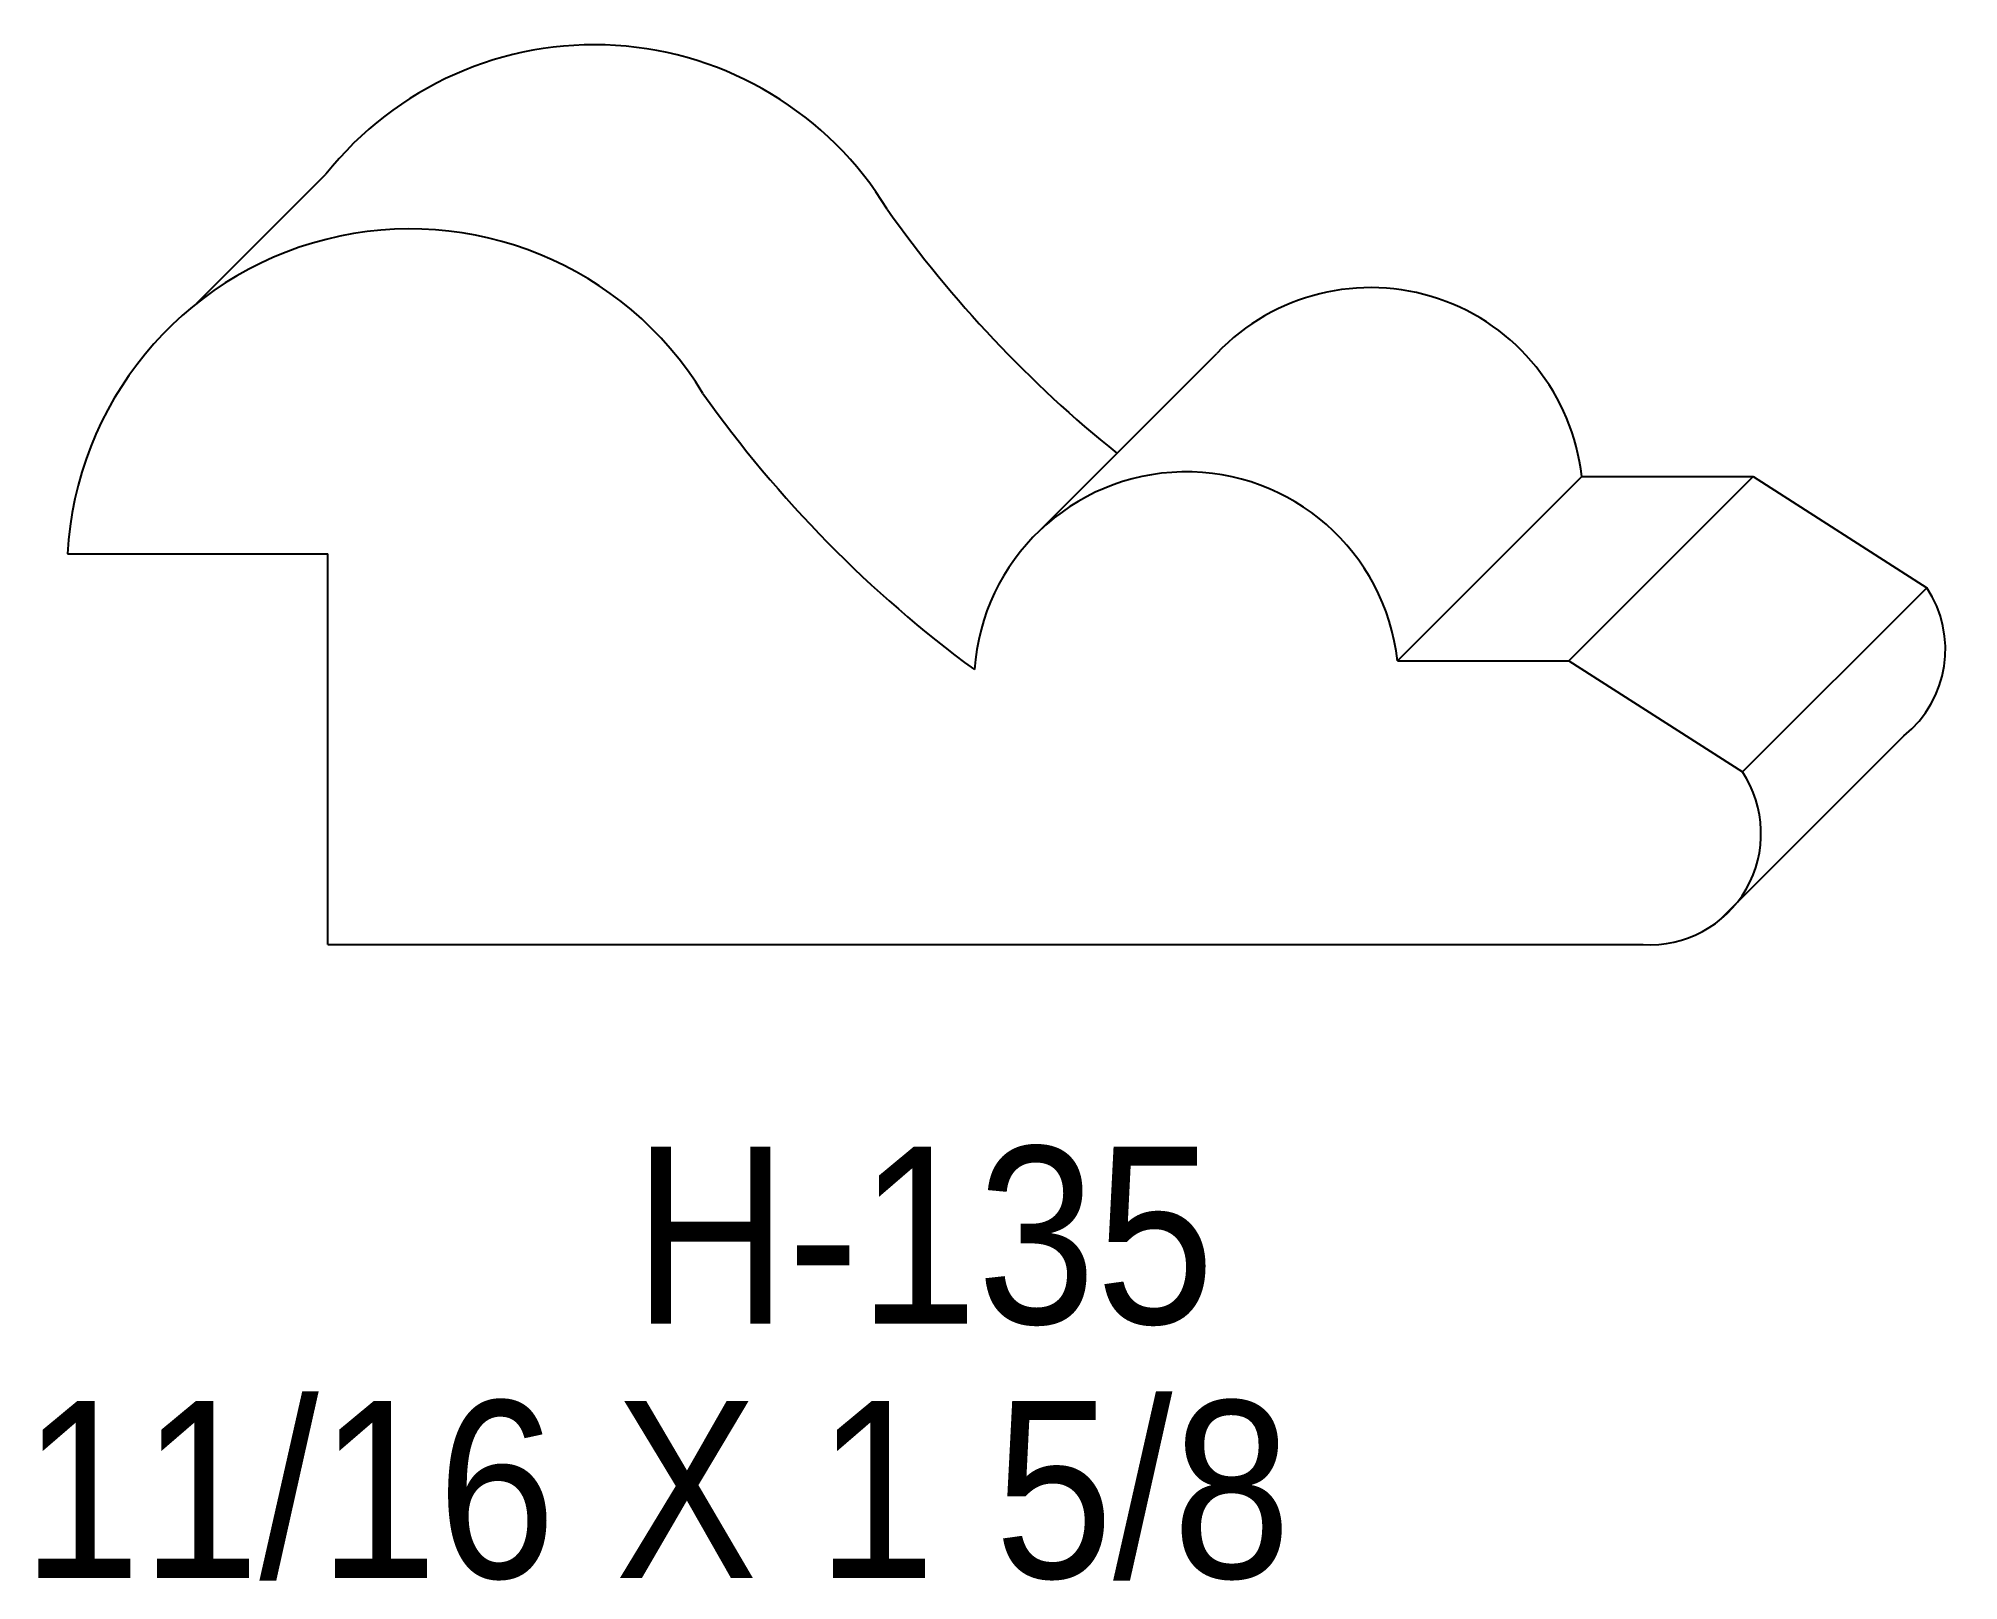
# Model space of a CAD drawing. Extents: x 76.3 to 78.14, y 163.18 to 164.66.
import ezdxf

# ---------------------------------------------------------------- set-up
doc = ezdxf.new("R2010")
doc.units = 0
doc.header["$LTSCALE"] = 5
doc.layers.add('PROFILE', color=7, linetype='CONTINUOUS')
doc.styles.add('TXT', font='TXT', dxfattribs={"height": 3.5})

msp = doc.modelspace()

# ---------------------------------------------------------------- linework, layer by layer
at = {"layer": 'PROFILE', "color": 1, "linetype": 'CONTINUOUS'}
for p, q in [((76.447, 164.4077), (76.5707, 164.5315)), ((77.2555, 164.1898), (77.4253, 164.3596)), ((77.5986, 164.0647), (77.7753, 164.2414)), ((77.763, 164.0647), (77.9397, 164.2414)), ((77.7753, 164.2414), (77.9397, 164.2414)), ((77.9397, 164.2414), (78.1063, 164.1349)), ((76.3231, 164.1673), (76.5727, 164.1673)), ((76.5727, 163.7924), (76.5727, 164.1673)), ((77.9295, 163.9582), (78.1063, 164.1349)), ((77.5986, 164.0647), (77.763, 164.0647)), ((77.763, 164.0647), (77.9295, 163.9582)), ((77.9076, 163.8159), (78.0843, 163.9926)), ((76.5727, 163.7924), (77.8341, 163.7924))]:
    msp.add_line(p, q, dxfattribs=at)
for centre, major_axis, start_param, end_param in [((76.8283, 164.3269), (0, 0.3289), -1.023766, 0.89949), ((76.6516, 164.1502), (0, 0.3289), -1.023766, 1.518843), ((78.058, 165.1699), (1.1626, 0), -2.525438, -2.247973), ((77.5728, 164.2191), (0, 0.2037), -1.460758, 0.809396), ((77.8813, 164.9931), (0, 1.1626), -4.096234, -3.775331), ((77.3961, 164.0423), (0, 0.2037), -1.460758, 1.50212), ((78.0172, 164.0758), (0.1069, 0), -0.89144, 0.585667), ((77.8404, 163.8991), (0, 0.1069), -3.20079, -0.985129)]:
    msp.add_ellipse(centre, major_axis=major_axis, ratio=1, start_param=start_param, end_param=end_param, dxfattribs=at)

# ---------------------------------------------------------------- texts
at = {"layer": 'PROFILE', "color": 1, "linetype": 'CONTINUOUS', "style": 'TXT', "width": 0.9}
for s, height, p in [('H-135', 0.16996, (76.866, 163.4287)), ('11/16 X 1 5/8', 0.169956, (76.2796, 163.1847))]:
    msp.add_text(s, height=height, dxfattribs=at).set_placement(p)

doc.saveas('drawing.dxf')
